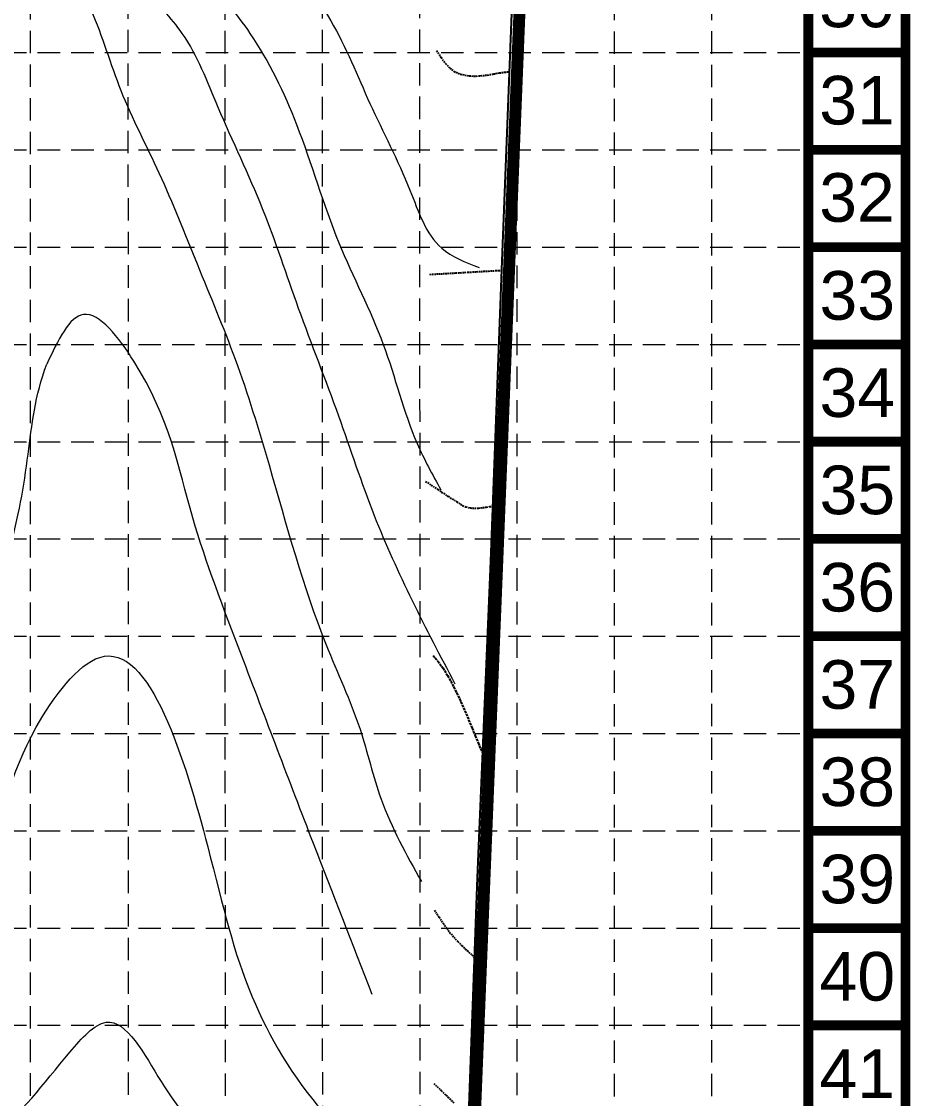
# Model space of a CAD drawing. Header units: inches. Extents: x 2507435 to 2508087, y 7097652 to 7098695.
# Drawn here: x 2507938.7 to 2508087.4, y 7098015.2 to 7098195.3 of the extents above; entities that cross this region are included whole.
import ezdxf
from ezdxf.enums import TextEntityAlignment as Align

# ---------------------------------------------------------------- set-up
doc = ezdxf.new("R2010")
doc.units = ezdxf.units.IN
doc.header["$MEASUREMENT"] = 0
doc.linetypes.add('DASHED7', pattern=[0.5317999999999998, 0.4379999999999999, -0.0938])
doc.linetypes.add('HIDDEN', pattern=[0.375, 0.25, -0.125])
for name, color, linetype in [('BASE', 7, 'Continuous'), ('CONT-MJR', 7, 'DASHED7'), ('CONT-MNR', 8, 'HIDDEN'), ('E-FENCE', 7, 'FENCE_LINE'), ('GRID', 254, 'HIDDEN'), ('LIMITS OF DISTURBANCE', 1, 'HIDDEN')]:
    doc.layers.add(name, color=color, linetype=linetype)
doc.layers.add('CV_GRADING_PROP', color=1, linetype='Continuous', lineweight=0)
doc.styles.get("Standard").update_dxf_attribs({"font": 'ARIAL.TTF'})
doc.linetypes.add('FENCE_LINE', pattern='A,0.75,-0.2,["x",Standard,S=0.1,R=0,X=-0.1,Y=-0.05],-0.075', length=1.025)

msp = doc.modelspace()

# ---------------------------------------------------------------- linework, layer by layer
at = {"layer": 'BASE', "const_width": 1.627109455971472}
for points in [[(2508086.586663205, 7097653.153363655), (2508086.586663205, 7098694.503415476), (2507435.742880816, 7098694.503415476), (2507435.742880816, 7097653.153363655)], [(2508070.315568645, 7097669.424458215), (2508070.315568645, 7098678.232320917), (2507452.013975376, 7098678.232320917), (2507452.013975376, 7097669.424458215)]]:
    msp.add_lwpolyline(points, close=True, dxfattribs=at)
for points in [[(2508086.586663205, 7098190.099484125), (2508070.315568645, 7098190.099484125)], [(2508086.586663205, 7098173.828389565), (2508070.315568645, 7098173.828389565)], [(2508086.586663205, 7098157.557295006), (2508070.315568645, 7098157.557295006)], [(2508086.586663205, 7098141.286200446), (2508070.315568645, 7098141.286200446)], [(2508086.586663205, 7098125.015105886), (2508070.315568645, 7098125.015105886)], [(2508086.586663205, 7098108.744011326), (2508070.315568645, 7098108.744011326)], [(2508086.586663205, 7098092.472916767), (2508070.315568645, 7098092.472916767)], [(2508086.586663205, 7098076.201822207), (2508070.315568645, 7098076.201822207)], [(2508086.586663205, 7098059.930727648), (2508070.315568645, 7098059.930727648)], [(2508086.586663205, 7098043.659633087), (2508070.315568645, 7098043.659633087)], [(2508086.586663205, 7098027.388538527), (2508070.315568645, 7098027.388538527)]]:
    msp.add_lwpolyline(points, dxfattribs=at)
at = {"layer": 'CONT-MJR', "color": 35, "extrusion": (0.7580275889503616, 0.6522224884118161, 0), "elevation": 6530672.339678986}
msp.add_lwpolyline([(3744768.548857238, 665), (3744767.333493602, 665)], dxfattribs=at)
at = {"layer": 'CONT-MJR', "color": 35, "extrusion": (0.8126544304669339, 0.5827458937156601, 0), "elevation": 6174525.908597251}
msp.add_lwpolyline([(4306761.357947565, 665), (4306759.94839023, 665)], dxfattribs=at)
at = {"layer": 'CONT-MJR', "color": 35, "elevation": 665}
for points in [[(2508009.160510952, 7098087.171892865), (2508009.961186887, 7098085.879782396)], [(2508009.961186887, 7098085.879782396), (2508010.73645064, 7098084.477711977)], [(2508012.192044112, 7098081.490361329), (2508012.863025092, 7098079.978416119)], [(2508013.489896405, 7098078.503180994), (2508014.067983684, 7098077.101323466)]]:
    msp.add_lwpolyline(points, dxfattribs=at)
at = {"layer": 'CONT-MJR', "color": 35, "extrusion": (0.8926058339499537, 0.4508379145530106, 0), "elevation": 5438750.618217723}
msp.add_lwpolyline([(5205085.284577353, 665.0000000000009), (5205083.631705727, 665.0000000000009)], dxfattribs=at)
at = {"layer": 'CONT-MJR', "color": 35, "extrusion": (0.9050739276394018, 0.4252542598344983, 0), "elevation": 5288425.835649429}
msp.add_lwpolyline([(5357747.295370524, 665), (5357745.62480225, 665)], dxfattribs=at)
at = {"layer": 'CONT-MJR', "color": 35, "extrusion": (0.9203541864972107, 0.3910858874941124, 0), "elevation": 5084219.046137057}
msp.add_lwpolyline([(5551899.187844488, 665), (5551897.58494514, 665)], dxfattribs=at)
at = {"layer": 'CONT-MJR', "color": 35, "extrusion": (0.9265090684336657, 0.3762724360223334, 0), "elevation": 4994508.539735412}
msp.add_lwpolyline([(5632736.239879036, 665), (5632734.845599725, 665)], dxfattribs=at)
at = {"layer": 'CONT-MJR', "color": 35, "extrusion": (0.9260997208166155, 0.3772788187844465, 0), "elevation": 5000625.271077262}
msp.add_lwpolyline([(5627305.242528327, 665.0000000000009), (5627304.006052617, 665.0000000000009)], dxfattribs=at)
at = {"layer": 'CONT-MJR', "color": 35, "extrusion": (0.9220619515305428, 0.3870423200887557, 0), "elevation": 5059800.546146658}
msp.add_lwpolyline([(5574156.609881575, 665.0000000000009), (5574155.566871738, 665.0000000000009)], dxfattribs=at)
at = {"layer": 'CONT-MJR', "color": 35, "extrusion": (0.9107898587277752, 0.4128702377728861, 0), "elevation": 5214858.42640823}
msp.add_lwpolyline([(5429368.604450447, 665.0000000000009), (5429367.790133021, 665.0000000000009)], dxfattribs=at)
at = {"layer": 'CONT-MNR', "color": 35, "extrusion": (0.8430633742808781, 0.5378142308884548, 0), "elevation": 5931917.625019401}
msp.add_lwpolyline([(4635381.903752435, 668), (4635380.517810431, 668)], dxfattribs=at)
at = {"layer": 'CONT-MNR', "color": 35}
for points, elevation in [([(2508008.880843524, 7098189.255614584), (2508009.617428264, 7098188.262873051)], 668), ([(2508009.617428264, 7098188.262873051), (2508010.344243649, 7098187.481085991)], 668), ([(2508013.228916347, 7098186.238978762), (2508014.362428199, 7098186.160737424)], 668), ([(2508014.362428199, 7098186.160737424), (2508015.494884685, 7098186.209591078)], 668), ([(2508016.60088871, 7098186.343348206), (2508017.655043181, 7098186.519817295)], 668), ([(2508018.631951003, 7098186.696806827), (2508019.506215083, 7098186.832125288)], 668), ([(2508013.361768318, 7098153.357737182), (2508015.196385715, 7098153.467890471)], 667), ([(2508015.196385715, 7098153.467890471), (2508016.783581312, 7098153.561356826)], 667), ([(2508011.343058155, 7098153.238721004), (2508013.361768318, 7098153.357737182)], 667), ([(2508011.49762397, 7098114.953223842), (2508012.486967011, 7098114.358912265)], 666), ([(2508012.486967011, 7098114.358912265), (2508013.017101853, 7098114.095343868)], 666), ([(2508013.776965244, 7098113.927898661), (2508014.511838114, 7098113.874075104)], 666), ([(2508014.511838114, 7098113.874075104), (2508015.211978766, 7098113.902459875)], 666), ([(2508015.211978766, 7098113.902459875), (2508015.867645508, 7098113.981639637)], 666), ([(2508017.00659048, 7098114.16673083), (2508017.470385321, 7098114.209815604)], 666), ([(2508009.241266523, 7098044.445381082), (2508009.832904342, 7098043.594483068)], 664), ([(2508011.667616059, 7098041.393503554), (2508012.318095217, 7098040.73636704)], 664)]:
    msp.add_lwpolyline(points, dxfattribs=dict(at, elevation=elevation))
at = {"layer": 'CONT-MNR', "color": 35, "extrusion": (-0.5989402535020788, -0.8007937142203763, 0), "elevation": -7186332.268578555}
msp.add_lwpolyline([(-2242991.290456931, 668), (-2242990.396255021, 668)], dxfattribs=at)
at = {"layer": 'CONT-MNR', "color": 35, "extrusion": (-0.3975483494379124, -0.9175812279352665, 0), "elevation": -7510218.750977637}
msp.add_lwpolyline([(-520568.6357912282, 668), (-520567.4811999267, 668)], dxfattribs=at)
at = {"layer": 'CONT-MNR', "color": 35, "extrusion": (-0.2178071233593029, -0.9759918324524778, 0), "elevation": -7474034.94120719}
msp.add_lwpolyline([(901763.7648702573, 668), (901764.9013245688, 668)], dxfattribs=at)
at = {"layer": 'CONT-MNR', "color": 35, "extrusion": (0.1200624695632149, -0.9927663387738235, 0), "elevation": -6745721.801211913}
msp.add_lwpolyline([(3342099.126187747, 668), (3342100.240250527, 668)], dxfattribs=at)
at = {"layer": 'CONT-MNR', "color": 35, "extrusion": (0.1782710774203326, -0.9839814139278211, 0), "elevation": -6537376.598539461}
msp.add_lwpolyline([(3733244.116983638, 668.0000000000009), (3733245.109794893, 668.0000000000009)], dxfattribs=at)
at = {"layer": 'CONT-MNR', "color": 35, "extrusion": (0.06879171576657128, -0.9976310439445494, 0), "elevation": -6908840.57443804}
msp.add_lwpolyline([(2990374.569232228, 668.0000000000009), (2990375.317227439, 668.0000000000009)], dxfattribs=at)
at = {"layer": 'CONT-MNR', "color": 35, "extrusion": (0.05394277775003665, -0.9985440284377101, 0), "elevation": -6952529.459676638}
msp.add_lwpolyline([(2887259.302462574, 667.0000000000009), (2887260.580768511, 667.0000000000009)], dxfattribs=at)
at = {"layer": 'CONT-MNR', "color": 35, "extrusion": (0.04054925748947803, -0.9991775406388256, 0), "elevation": -6990617.417307634}
msp.add_lwpolyline([(2793780.17635001, 667), (2793781.079457669, 667)], dxfattribs=at)
at = {"layer": 'CONT-MNR', "color": 35, "extrusion": (0.05149033793601401, -0.9986734927388606, 0), "elevation": -6959599.125574207}
msp.add_lwpolyline([(2870166.414139711, 667), (2870168.613966386, 667)], dxfattribs=at)
at = {"layer": 'CONT-MNR', "color": 35, "extrusion": (0.05602613425719709, -0.9984293025949282, 0), "elevation": -6946490.007623397}
msp.add_lwpolyline([(2901751.95964082, 667.0000000000009), (2901754.102480466, 667.0000000000009)], dxfattribs=at)
at = {"layer": 'CONT-MNR', "color": 35, "extrusion": (0.5557398099625253, 0.8313562795954672, 0), "elevation": 7294864.218181447}
msp.add_lwpolyline([(1859660.175423468, 666.0000000000009), (1859657.700146049, 666.0000000000009)], dxfattribs=at)
at = {"layer": 'CONT-MNR', "color": 35, "extrusion": (-0.5485893381074769, -0.8360919435772602, 0), "elevation": -7310545.072065594}
msp.add_lwpolyline([(-1797025.729563683, 666.0000000000009), (-1797023.632671892, 666.0000000000009)], dxfattribs=at)
at = {"layer": 'CONT-MNR', "color": 35, "extrusion": (-0.5372539305902222, -0.8434205440142876, 0), "elevation": -7334135.010387952}
msp.add_lwpolyline([(-1698183.39306612, 666), (-1698181.736680645, 666)], dxfattribs=at)
at = {"layer": 'CONT-MNR', "color": 35, "extrusion": (-0.2151992011911891, -0.9765701735188692, 0), "elevation": -7471528.911604119}
msp.add_lwpolyline([(921742.2240168187, 666.0000000000009), (921743.0021108177, 666.0000000000009)], dxfattribs=at)
at = {"layer": 'CONT-MNR', "color": 35, "extrusion": (0.1617157182074234, -0.986837386039188, 0), "elevation": -6599098.660137565}
msp.add_lwpolyline([(3622880.423431107, 666.0000000000009), (3622881.032904507, 666.0000000000009)], dxfattribs=at)
at = {"layer": 'CONT-MNR', "color": 35, "extrusion": (0.1589409968463101, -0.9872880833482705, 0), "elevation": -6609256.807923897}
msp.add_lwpolyline([(3604316.10041631, 666.0000000000009), (3604316.644830696, 666.0000000000009)], dxfattribs=at)
at = {"layer": 'CONT-MNR', "color": 35, "extrusion": (0.8380473136904191, 0.5455975623261825, 0), "elevation": 5974506.13888635}
msp.add_lwpolyline([(4580135.999017947, 664.0000000000009), (4580134.593511342, 664.0000000000009)], dxfattribs=at)
at = {"layer": 'CONT-MNR', "color": 35, "extrusion": (0.8313295751339237, 0.5557797562952883, 0), "elevation": 6029931.669001077}
msp.add_lwpolyline([(4506914.750186411, 664), (4506913.508162924, 664)], dxfattribs=at)
at = {"layer": 'CONT-MNR', "color": 35, "extrusion": (0.8023405698874655, 0.5968664925363604, 0), "elevation": 6248862.422725126}
msp.add_lwpolyline([(4198101.3104713, 664), (4198100.521551326, 664)], dxfattribs=at)
at = {"layer": 'CONT-MNR', "color": 35, "extrusion": (0.7694119779330569, 0.6387528537808197, 0), "elevation": 6463588.366428467}
msp.add_lwpolyline([(3859320.535608082, 664), (3859319.457780858, 664)], dxfattribs=at)
at = {"layer": 'CONT-MNR', "color": 35, "extrusion": (0.7380386438515522, 0.6747584458024678, 0), "elevation": 6640472.908853268}
msp.add_lwpolyline([(3546327.790069778, 664), (3546326.789168478, 664)], dxfattribs=at)
at = {"layer": 'CONT-MNR', "color": 35, "extrusion": (-0.6896657131768223, -0.7241278920662462, 0), "elevation": -6869579.380241204}
msp.add_lwpolyline([(-3079153.653426242, 664), (-3079152.805781951, 664)], dxfattribs=at)
at = {"layer": 'CONT-MNR', "color": 35, "extrusion": (-0.6777305101563413, -0.735310380453877, 0), "elevation": -6919019.488293179}
msp.add_lwpolyline([(-2966390.430036002, 664), (-2966389.661193664, 664)], dxfattribs=at)
at = {"layer": 'CONT-MNR', "color": 35, "extrusion": (0.6785434591117017, 0.7345602589963104, 0), "elevation": 6915733.983412136}
msp.add_lwpolyline([(2974041.319836696, 664.0000000000009), (2974040.632236484, 664.0000000000009)], dxfattribs=at)
at = {"layer": 'CONT-MNR', "color": 35, "extrusion": (-0.697142464195552, -0.7169326220889614, 0), "elevation": -6837258.891452019}
msp.add_lwpolyline([(-3150267.458927155, 664), (-3150266.854908058, 664)], dxfattribs=at)
at = {"layer": 'CONT-MNR', "color": 35, "extrusion": (-0.6983626236918326, -0.7157441203602445, 0), "elevation": -6831863.222237338}
msp.add_lwpolyline([(-3161898.489267495, 663.0000000000009), (-3161896.794359959, 663.0000000000009)], dxfattribs=at)
at = {"layer": 'CONT-MNR', "color": 35, "extrusion": (-0.6949696173967227, -0.7190391024801452, 0), "elevation": -6846741.369670076}
msp.add_lwpolyline([(-3129549.335350242, 663), (-3129547.727433577, 663)], dxfattribs=at)
at = {"layer": 'CONT-MNR', "color": 35, "extrusion": (-0.693250160072085, -0.7206970345159113, 0), "elevation": -6854196.980484103}
msp.add_lwpolyline([(-3113184.882746124, 663), (-3113183.403622563, 663)], dxfattribs=at)
at = {"layer": 'CV_GRADING_PROP', "color": 35, "linetype": 'Continuous', "lineweight": 13}
for points in [[(2507942.091498364, 7098212.324658888), (2507958.16788468, 7098215.554353515), (2507979.446711825, 7098208.236809078), (2507990.429334258, 7098195.431108954), (2507996.984540055, 7098181.580743898), (2508003.671381644, 7098167.062218411), (2508008.974847626, 7098157.38332511), (2508015.224265806, 7098154.155354241)], [(2507942.889977768, 7098210.985950231), (2507957.140060235, 7098208.597557416), (2507968.760092368, 7098202.510602908), (2507976.902995095, 7098193.31086559), (2507984.691863572, 7098178.095917523), (2507991.772649176, 7098158.281098685), (2507999.207476217, 7098141.296970365), (2508004.87339692, 7098124.703885757), (2508008.843506469, 7098116.955642238)], [(2508011.241302343, 7098084.453005973), (2507997.737717159, 7098112.635477299), (2507991.772649176, 7098129.266544641), (2507985.045901415, 7098147.312181114), (2507979.027232932, 7098163.942475496), (2507971.592405892, 7098180.926605929), (2507965.573737409, 7098193.31086559), (2507959.264298072, 7098200.813164301), (2507953.68817869, 7098206.474541112), (2507943.95209489, 7098209.216769977)], [(2507944.901054335, 7098207.814203245), (2507950.350045484, 7098197.203062148), (2507955.306596845, 7098183.757294334), (2507961.679306764, 7098169.957688358), (2507968.052013089, 7098154.742738178), (2507974.424719414, 7098138.820118009), (2507980.089350054, 7098121.128315476), (2507989.648411339, 7098091.052253279), (2507995.313041979, 7098076.898811252), (2507998.853434781, 7098065.222221579), (2508005.580182543, 7098051.422617715)], [(2507997.35253813, 7098032.553242688), (2507987.524177095, 7098057.791666627), (2507975.48684013, 7098089.283073026), (2507967.34393381, 7098112.282414208), (2507957.475701097, 7098138.489810501), (2507949.068124101, 7098146.294656871), (2507942.916673042, 7098137.98666232)], [(2507814.058538332, 7098026.833727055), (2507844.859960023, 7098014.095631342), (2507880.971974512, 7098006.311238227), (2507916.021868285, 7098003.126713771), (2507933.723832297, 7098009.141926633), (2507946.823289977, 7098022.941530498), (2507952.84195846, 7098027.895235207), (2507962.046981902, 7098017.9878279), (2507971.25200175, 7098006.665074278), (2507978.332790948, 7097999.234517214), (2507985.772041576, 7097987.962162257), (2507994.993598666, 7097975.446617706)]]:
    msp.add_spline(points, degree=3, dxfattribs=at)
for points, knots in [([(2507832.253903636, 7098064.954932943), (2507834.051018503, 7098061.250182105), (2507840.45722115, 7098054.180181959), (2507865.324438944, 7098052.202805012), (2507891.522043604, 7098054.927568436), (2507917.179878107, 7098065.762560244), (2507927.829517876, 7098086.803239861), (2507936.978454208, 7098104.780754745), (2507939.924075716, 7098122.699950572), (2507940.921610554, 7098132.669544456), (2507942.916673042, 7098137.98666232)], [101.4924273729845, 101.4924273729845, 101.4924273729845, 101.4924273729845, 106.1870619270234, 133.1320384708434, 165.4899701029094, 189.3971871793769, 211.3844141088331, 233.7912738357828, 250.1832380365214, 265.5457604638811, 265.5457604638811, 265.5457604638811, 265.5457604638811]), ([(2507806.403770865, 7098061.332054007), (2507809.620082816, 7098054.305197909), (2507817.836124153, 7098044.489482463), (2507845.342201831, 7098031.735618648), (2507878.972476766, 7098026.102616024), (2507922.121034485, 7098023.506554654), (2507933.867958838, 7098054.249794723), (2507937.584823855, 7098073.944170184), (2507957.636529897, 7098100.274818663), (2507970.342688954, 7098057.137480895), (2507975.454157502, 7098033.354267145), (2507986.616043131, 7098014.345574724), (2507996.45663725, 7098005.389069024), (2507997.450913518, 7098000.649861417)], [68.07479068704538, 68.07479068704538, 68.07479068704538, 68.07479068704538, 82.14263039687796, 105.6666194667586, 156.0648327157717, 190.362467522867, 216.9672907840873, 241.5253479629377, 257.3099029812776, 293.7684111485888, 319.9678300632826, 342.8507330715825, 357.3778823587117, 357.3778823587117, 357.3778823587117, 357.3778823587117])]:
    msp.add_open_spline(points, degree=3, knots=knots, dxfattribs=at)
at = {"layer": 'E-FENCE'}
for p, q in [((2508020.799022751, 7098200.93827555), (2508019.023595802, 7098155.285541877)), ((2508019.023595802, 7098155.285541877), (2508017.123773145, 7098105.043413753)), ((2508017.123773145, 7098105.043413753), (2508014.93804991, 7098052.110953907)), ((2508014.93804991, 7098052.110953907), (2508012.990198717, 7098000.312211206))]:
    msp.add_line(p, q, dxfattribs=at)
at = {"layer": 'GRID', "color": 252, "linetype": 'HIDDEN', "lineweight": 0, "ltscale": 15}
for p, q in [((2507940.194048754, 7097734.365604504), (2507940.146812167, 7098678.232320917)), ((2507956.613930757, 7097734.516061086), (2507956.489770343, 7098678.597135853)), ((2507972.796835263, 7097734.346731215), (2507972.760864903, 7098678.597135853)), ((2507989.082534832, 7097734.545898625), (2507989.031959463, 7098678.597135853)), ((2508005.38404243, 7097734.600608988), (2508005.303054022, 7098678.597135853)), ((2508021.623061148, 7097734.459096275), (2508021.574148582, 7098678.597135853)), ((2508037.929742801, 7097734.24597101), (2508037.845243142, 7098678.597135853)), ((2508054.21178337, 7097734.290333095), (2508054.116337701, 7098678.597135853)), ((2507452.013975376, 7098190.099484125), (2508070.315568645, 7098190.099484125)), ((2507452.013975376, 7098173.828389565), (2508070.315568645, 7098173.828389565)), ((2507452.013975376, 7098157.557295006), (2508070.315568645, 7098157.557295006)), ((2507452.013975376, 7098141.286200446), (2508070.315568645, 7098141.286200446)), ((2507452.013975376, 7098125.015105886), (2508070.315568645, 7098125.015105886)), ((2507452.013975376, 7098108.744011326), (2508070.315568645, 7098108.744011326)), ((2507452.013975376, 7098092.472916767), (2508070.315568645, 7098092.472916767)), ((2507452.013975376, 7098076.201822207), (2508070.315568645, 7098076.201822207)), ((2507452.013975376, 7098059.930727648), (2508070.315568645, 7098059.930727648)), ((2507452.013975376, 7098043.659633087), (2508070.315568645, 7098043.659633087)), ((2507452.013975376, 7098027.388538527), (2508070.315568645, 7098027.388538527))]:
    msp.add_line(p, q, dxfattribs=at)
at = {"layer": 'LIMITS OF DISTURBANCE', "ltscale": 30, "const_width": 2}
msp.add_lwpolyline([(2508040.650436161, 7098659.836378056), (2507774.920100386, 7098659.32229198), (2507776.264230064, 7098608.300056366), (2507804.291386123, 7098606.194359545), (2507805.178663956, 7098508.398802675), (2507764.979364849, 7098434.425274255), (2507729.107945589, 7098395.819028723), (2507630.794308925, 7098350.053489733), (2507645.249976321, 7098329.79024417), (2507733.265471447, 7098328.059754496), (2507737.825809758, 7098085.336952455), (2507647.943561675, 7098085.910165784), (2507647.800208825, 7098104.682914507), (2507629.307687464, 7098104.682914507), (2507629.151088282, 7098050.868568956), (2507651.657489443, 7098022.494489652), (2507656.388133493, 7098026.650288727, -0.6948064036351087), (2507832.62966582, 7097937.82892316), (2508011.151894334, 7097928.621596732), (2508040.077503543, 7098644.601660757)], format="xyb", close=True, dxfattribs=at)

# ---------------------------------------------------------------- texts
at = {"layer": 'BASE'}
for s, p in [('30', (2508078.456668016, 7098198.409781103)), ('31', (2508078.456679371, 7098182.13868036)), ('32', (2508078.456690727, 7098165.867584753)), ('33', (2508078.506759247, 7098149.486849649)), ('34', (2508078.506759247, 7098133.215764306)), ('35', (2508078.506770603, 7098116.944663566)), ('36', (2508078.506781959, 7098100.673567957)), ('37', (2508078.506781959, 7098084.402477481)), ('38', (2508078.506781959, 7098068.131392141)), ('39', (2508078.506793315, 7098051.860291399)), ('40', (2508078.506804671, 7098035.58919579)), ('41', (2508078.506747891, 7098019.318079649))]:
    msp.add_text(s, height=8.135547279857356, dxfattribs=at).set_placement(p, align=Align.MIDDLE_CENTER)

doc.saveas('drawing.dxf')
